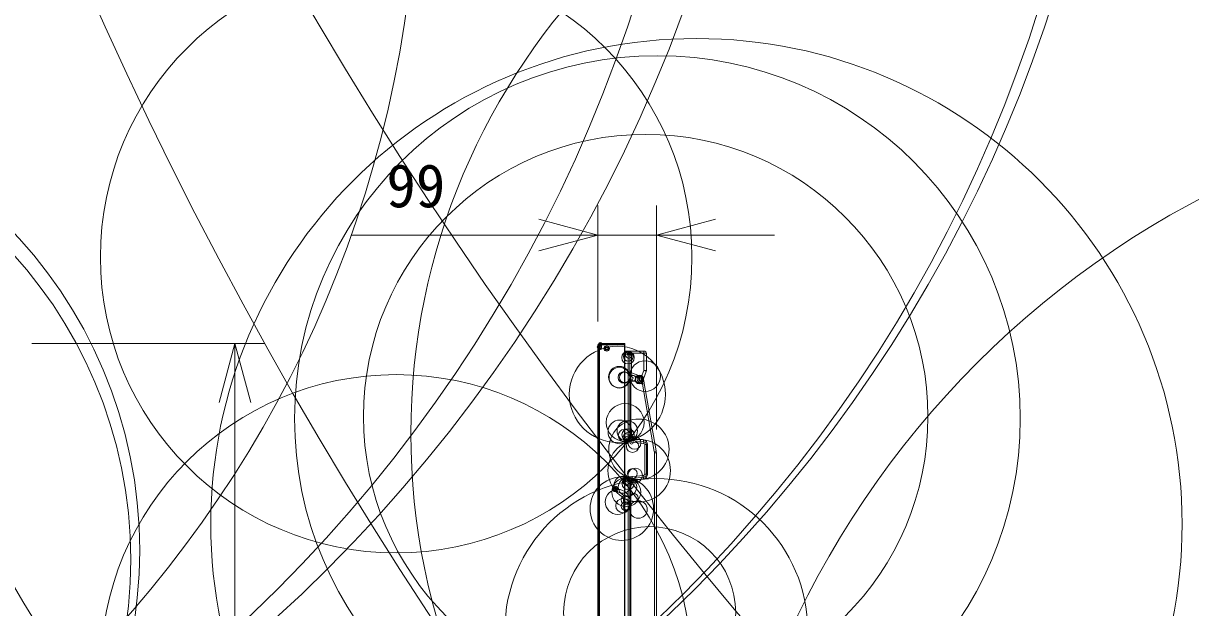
# Model space of a CAD drawing. Units: millimetres, scale not verified. Extents: x -5438 to 5965, y -11394 to 318.
# Drawn here: x 7.83 to 57.25, y 21.52 to 46.27 of the extents above; entities that cross this region are included whole.
import ezdxf
from ezdxf.enums import TextEntityAlignment as Align

# ---------------------------------------------------------------- set-up
doc = ezdxf.new("R2010")
doc.units = ezdxf.units.MM
doc.header["$LTSCALE"] = 0.125
for name, color, linetype, lineweight in [('0-0_0', 7, 'Continuous', 18), ('0-5_SUNPO', 3, 'Continuous', 18), ('0-6_GAIKEI', 1, 'Continuous', 18)]:
    doc.layers.add(name, color=color, linetype=linetype, lineweight=lineweight)
doc.styles.add('ＭＳ ゴシック', font='')
doc.styles.get('ＭＳ ゴシック').set_extended_font_data('MS Gothic')

# ---------------------------------------------------------------- blocks, each defined once
blk = doc.blocks.new('_Open30')
at = {"layer": '0-0_0'}
blk.add_line((0, 0), (-1, 0), dxfattribs=at)
blk.add_lwpolyline([(-1, 0.26795), (0, 0), (-1, -0.26795)], dxfattribs=at)
blk = doc.blocks.new('D2')
at = {"layer": '0-5_SUNPO'}
for p, q in [((225.6551, 347.1399), (225.6551, 352.0522)), ((228.1276, 342.5732), (228.1276, 352.0522)), ((223.1551, 350.8022), (215.2384, 350.8022)), ((228.1276, 350.8022), (225.6551, 350.8022)), ((230.6276, 350.8022), (233.1276, 350.8022))]:
    blk.add_line(p, q, dxfattribs=at)
at = {"layer": '0-5_SUNPO', "xscale": 2.5, "yscale": 2.5}
blk.add_blockref('_Open30', (225.6551, 350.8022), dxfattribs=at)
at = {"layer": '0-5_SUNPO', "xscale": 2.5, "yscale": 2.5, "rotation": 180}
blk.add_blockref('_Open30', (228.1276, 350.8022), dxfattribs=at)
at = {"layer": '0-5_SUNPO', "color": 7, "style": 'ＭＳ ゴシック'}
blk.add_text('99', height=1.833, dxfattribs=at).set_placement((216.6967, 351.4272), align=Align.BOTTOM_LEFT)
blk = doc.blocks.new('D3')
at = {"layer": '0-5_SUNPO'}
for p, q in [((201.6808, 346.2052), (211.5327, 346.2052)), ((210.2827, 320.1052), (210.2827, 343.7052)), ((187.8033, 317.6052), (211.5327, 317.6052))]:
    blk.add_line(p, q, dxfattribs=at)
at = {"layer": '0-5_SUNPO', "xscale": 2.5, "yscale": 2.5}
for p, rotation in [((210.2827, 346.2052), 90), ((210.2827, 317.6052), 270)]:
    blk.add_blockref('_Open30', p, dxfattribs=dict(at, rotation=rotation))
at = {"layer": '0-5_SUNPO', "color": 7, "style": 'ＭＳ ゴシック'}
blk.add_text('1134', height=1.833, rotation=90, dxfattribs=at).set_placement((209.6577, 329.4052), align=Align.BOTTOM_LEFT)

msp = doc.modelspace()

# ---------------------------------------------------------------- linework, layer by layer
at = {"layer": '0-6_GAIKEI', "color": 7}
for p, q in [((32.1575, 5.4559), (32.1575, 32.6427)), ((32.1648, 32.6604), (32.1657, 32.6612)), ((32.1648, 32.6553), (32.1648, 32.6554)), ((32.2001, 32.6957), (32.1657, 32.6612)), ((33.28, 32.703), (32.2178, 32.703)), ((33.28, 32.6499), (33.28, 32.698)), ((33.2925, 32.6905), (33.2925, 32.6479)), ((33.2925, 32.3805), (34.135, 32.3805)), ((34.21, 32.3055), (34.21, 31.571)), ((34.2024, 31.5283), (34.0885, 31.2153)), ((34.0898, 31.1608), (34.0897, 31.1609)), ((34.1196, 31.0089), (34.0975, 31.1345)), ((34.1196, 31.0089), (34.6224, 28.1578)), ((34.63, 28.0709), (34.63, 17.6851))]:
    msp.add_line(p, q, dxfattribs=at)
at = {"layer": '0-6_GAIKEI'}
for p, q in [((32.1648, 32.6554), (32.1997, 32.6903)), ((32.1997, 32.6484), (32.1648, 32.6483)), ((32.1648, 32.6483), (32.1648, 32.6483)), ((32.1648, 5.4503), (32.1648, 32.6483)), ((32.1657, 32.6612), (32.1707, 32.6612)), ((32.2001, 32.648), (32.1997, 32.6484)), ((32.2001, 5.4506), (32.2001, 32.648)), ((32.2176, 32.6958), (32.2121, 32.6903)), ((32.2121, 32.6608), (32.2176, 32.6552)), ((32.2178, 32.698), (33.28, 32.698)), ((32.2178, 32.698), (32.2178, 32.6958)), ((33.28, 32.6958), (32.2178, 32.6958)), ((32.2178, 32.6552), (33.28, 32.6552)), ((32.2178, 32.6552), (32.2178, 5.4433)), ((33.28, 32.6499), (32.2178, 32.6499)), ((33.28, 5.4005), (33.28, 32.6499)), ((33.2925, 5.4507), (33.2925, 32.6479)), ((33.2925, 32.3784), (33.4378, 32.3632)), ((33.4378, 32.2388), (33.2925, 32.2541)), ((33.4378, 28.6129), (33.4378, 32.2388)), ((33.505, 32.2388), (33.4378, 32.2388)), ((33.505, 32.2886), (33.505, 28.6784)), ((33.5721, 32.2886), (33.505, 32.2886)), ((34.21, 32.3055), (33.5712, 32.3055)), ((34.098, 31.571), (34.098, 32.3055)), ((33.505, 31.1638), (33.5543, 31.1638)), ((33.5543, 31.3987), (34.0171, 31.2302)), ((33.5543, 31.1638), (33.5543, 28.6784)), ((34.0393, 30.9872), (33.5543, 31.1638)), ((33.5721, 31.4692), (34.0038, 31.312)), ((34.0038, 31.312), (34.098, 31.571)), ((34.21, 31.571), (34.098, 31.571)), ((34.542, 28.1361), (34.0393, 30.9872)), ((33.5045, 28.6785), (33.505, 28.6784)), ((33.5543, 28.6784), (33.505, 28.6784)), ((33.5543, 28.6784), (34.0802, 28.6231)), ((34.0902, 28.474), (33.2925, 28.5578)), ((33.5712, 28.6039), (34.098, 28.5485)), ((33.5712, 28.6039), (33.5721, 28.6038)), ((34.098, 28.5485), (34.0902, 28.474)), ((34.2593, 28.4242), (34.135, 28.4242)), ((34.21, 28.4242), (34.21, 27.1743)), ((34.2593, 28.4242), (34.2593, 27.1743)), ((34.5477, 17.6846), (34.5477, 28.0709)), ((34.63, 28.0709), (34.5477, 28.0709)), ((33.2925, 27.0408), (34.0902, 27.1246)), ((33.4378, 11.1129), (33.4378, 26.9856)), ((33.505, 26.9202), (33.5045, 26.9201)), ((33.505, 26.9202), (33.505, 11.1784)), ((34.0802, 26.9754), (33.5543, 26.9202)), ((33.5721, 26.9947), (33.5712, 26.9946)), ((32.8925, 26.5955), (32.8925, 26.503)), ((33.5125, 26.0881), (33.505, 26.0881)), ((33.5125, 25.8104), (33.505, 25.8104)), ((33.5125, 26.0881), (33.5125, 25.8104))]:
    msp.add_line(p, q, dxfattribs=at)
for points in [[(33.5721, 32.2886), (33.5721, 31.4692), (33.505, 31.4692)], [(34.2593, 27.1743), (34.135, 27.1743), (34.135, 28.4242)], [(33.505, 26.9202), (33.5543, 26.9202), (33.5543, 17.6843)], [(34.0902, 27.1246), (34.098, 27.05), (33.5712, 26.9946)]]:
    msp.add_lwpolyline(points, dxfattribs=at)
for centre, radius in [((175.7035, 137.8349), 180.342), ((175.7035, 120.3349), 180.342), ((20.7377, 73.528), 69.5628), ((-24.9204, 68.8498), 64.5659), ((-24.9266, 65.8562), 61.565), ((-7.2621, 65.8509), 61.5597), ((28.9497, 65.5958), 60.8284), ((-7.2622, 65.1528), 60.8689), ((-24.9948, 53.8179), 49.5339), ((38.442, 40.2639), 35.773), ((52.4465, 28.8954), 28.2105), ((23.6137, 36.3648), 12.5246), ((36.3265, 25.0592), 20.5633), ((34.6735, 29.5333), 15.3624), ((-6.8992, 23.9456), 19.6528), ((75.8037, 4.2795), 39.0328), ((-6.9009, 23.5617), 19.2762), ((34.1805, 29.614), 11.9491), ((32.219, 32.5611), 0.089), ((32.2173, 32.58), 0.0699), ((32.1747, 32.6534), 0.0112), ((32.1732, 32.6529), 0.00961), ((32.1713, 32.6524), 0.00767), ((32.1696, 32.6523), 0.00592), ((32.168, 32.6526), 0.0043), ((32.1672, 32.6529), 0.00345), ((32.1648, 32.6483), 0.00007), ((32.2254, 32.6118), 0.0442), ((32.2231, 32.6161), 0.0393), ((32.2239, 32.6165), 0.0392), ((32.2617, 32.6833), 0.0712), ((32.2139, 32.6732), 0.023), ((32.2416, 32.6752), 0.0495), ((32.2262, 32.672), 0.0337), ((32.2175, 32.6727), 0.025), ((32.2132, 32.6774), 0.0186), ((32.2357, 32.6663), 0.0336), ((32.2329, 32.6824), 0.03), ((32.2257, 32.6732), 0.0215), ((32.2244, 32.6772), 0.0201), ((32.2201, 32.6754), 0.0155), ((32.2199, 32.6756), 0.0153), ((32.9798, 30.5541), 2.0362), ((32.53, 32.4968), 0.1125), ((32.53, 32.4968), 0.075), ((32.53, 32.4968), 0.0462), ((33.4286, 32.1089), 0.2631), ((33.4401, 32.1632), 0.2076), ((33.4645, 32.2263), 0.1399), ((33.492, 32.2675), 0.0904), ((33.5113, 32.2863), 0.0634), ((33.5252, 32.2947), 0.0472), ((33.056, 31.2882), 0.4515), ((33.0658, 31.262), 0.4412), ((34.155, 31.3283), 0.6501), ((23.6137, 18.8648), 12.5246), ((33.2599, 31.2702), 0.2469), ((33.2868, 31.2703), 0.22), ((33.6283, 31.2323), 0.1235), ((33.5753, 31.2365), 0.0703), ((33.9091, 31.1791), 0.1829), ((33.9219, 31.1834), 0.1694), ((33.9559, 31.1966), 0.133), ((33.9801, 31.2115), 0.1045), ((33.9948, 31.2265), 0.0835), ((34.0363, 31.2053), 0.0531), ((34.0896, 31.2161), 0.00132), ((33.3094, 29.364), 0.8014), ((33.0861, 28.9629), 0.5032), ((33.8918, 28.2312), 1.2785), ((33.3995, 29.007), 0.4331), ((33.2747, 28.807), 0.2585), ((33.4333, 28.8363), 0.2591), ((33.3579, 28.7312), 0.146), ((33.4423, 28.7605), 0.1828), ((33.3968, 28.6912), 0.0901), ((33.4206, 28.6613), 0.0519), ((33.4322, 28.6407), 0.0283), ((33.7058, 28.4994), 0.2705), ((33.5308, 28.647), 0.0416), ((33.5058, 28.6743), 0.00451), ((33.5047, 28.6759), 0.00259), ((33.9039, 27.3241), 1.3234), ((33.6229, 28.3514), 0.2584), ((33.5809, 28.5278), 0.077), ((33.5706, 28.5889), 0.015), ((33.6104, 27.1992), 0.2088), ((33.7354, 27.1225), 0.3082), ((34.6243, 20.5777), 6.4067), ((33.1672, 25.7104), 1.3444), ((33.357, 26.4176), 0.6122), ((33.1982, 26.7259), 0.3593), ((33.4087, 26.6344), 0.3893), ((33.4344, 26.7695), 0.2518), ((33.356, 26.8663), 0.1481), ((33.4425, 26.8409), 0.1799), ((33.4046, 26.9157), 0.0789), ((33.4218, 26.9389), 0.0499), ((33.4303, 26.954), 0.0326), ((33.4332, 26.9612), 0.0248), ((33.5489, 26.9686), 0.0664), ((33.5295, 26.9494), 0.0392), ((33.5053, 26.924), 0.00408), ((33.5741, 27.034), 0.0397), ((33.5707, 27.0126), 0.018), ((32.9946, 26.0012), 0.5279), ((32.8875, 26.5493), 0.1125), ((32.8875, 26.5493), 0.075), ((32.8925, 26.5493), 0.0462), ((33.3272, 26.0809), 0.1859), ((33.373, 26.0879), 0.1396), ((33.6777, 26.1747), 0.1769), ((33.2134, 25.8438), 0.3026), ((33.3262, 25.8182), 0.187), ((33.3708, 25.8107), 0.1418), ((33.8685, 25.6783), 0.373), ((33.5221, 26.1388), 0.0173), ((33.5214, 25.7598), 0.0165), ((34.3469, 21.3094), 3.6429)]:
    msp.add_circle(centre, radius, dxfattribs=at)
at = {"layer": '0-6_GAIKEI', "color": 7}
for centre, radius, start, end in [((32.1825, 32.6427), 0.025, 135, 180), ((32.2178, 32.678), 0.025, 90, 135), ((33.28, 32.6905), 0.0125, 0, 90), ((33.28, 32.6855), 0.0125, 0, 90), ((34.135, 32.3055), 0.075, 0, 90), ((33.9744, 31.1128), 0.125, 10, 70), ((34.159, 31.1897), 0.075, 160, 196.02477), ((34.1583, 31.1895), 0.0743, 196.15276, 202.11695), ((34.085, 31.571), 0.125, 340, 0), ((34.13, 28.0709), 0.5, 0, 10)]:
    msp.add_arc(centre, radius, start, end, dxfattribs=at)
at = {"layer": '0-6_GAIKEI'}
for centre, radius, start, end in [((32.1825, 32.6377), 0.025, 135.04095, 180), ((32.2178, 32.673), 0.025, 90.59597, 134.98872), ((32.2178, 32.673), 0.025, 90, 90.58469), ((32.2178, 32.6783), 0.0175, 90, 90.58469), ((32.2178, 32.6727), 0.0175, 269.41531, 270), ((33.43, 32.2886), 0.075, 0, 84), ((33.4221, 32.2886), 0.15, 0, 6.49483), ((33.58, 31.4692), 0.075, 180, 250), ((33.58, 28.6784), 0.075, 180, 264), ((34.0593, 28.4242), 0.2, 0, 84), ((34.085, 28.4242), 0.05, 0, 84), ((34.085, 28.4242), 0.125, 0, 84), ((34.1727, 28.0709), 0.375, 0, 10), ((33.58, 26.9202), 0.075, 96, 180), ((34.0593, 27.1743), 0.2, 276, 0), ((34.085, 27.1743), 0.05, 276, 0), ((34.085, 27.1743), 0.125, 276, 0)]:
    msp.add_arc(centre, radius, start, end, dxfattribs=at)
for centre, major_axis, ratio, start_param, end_param in [((32.1825, 32.6377), (0.025, 0), 0.6, 2.3569092, 3.1415927), ((32.2121, 32.6779), (0.0124, -0.0124), 0.57735, 2.0943951, 3.1415927), ((32.2121, 32.6484), (0.0124, 0.0124), 0.57735, 1.0471976, 2.0943951), ((32.2176, 32.6905), (0.00008, -0.0075), 0.010204, 2.3561424, 3.1415927), ((32.2176, 32.6499), (-0.00008, -0.0075), 0.010204, 3.9270429, 4.7124931), ((32.2178, 32.6674), (0.025, 0), 0.7, 4.7021842, 4.712389), ((34.7035, 32.3055), (-1.4272, 0.075), 0.000288, 0.150321, 0.4864829), ((33.4456, 32.4377), (-0.0078, -0.0746), 0.091213, 6.2831853, 6.7744416), ((33.43, 32.2383), (0.0078, 0.1249), 0.062267, 4.7206874, 6.2805573), ((33.579, 32.3055), (-0.0745, -0.0085), 0.011888, 4.8164342, 6.2831853), ((34.0902, 32.3055), (0, -0.075), 0.104528, 1.5707963, 3.1415927), ((33.4816, 31.2857), (-0.0249, -0.0019), 0.002647, 2.7783785, 2.9730944), ((33.58, 31.1233), (-0.0265, 0.2755), 0.079213, 6.2454323, 7.6989824), ((33.58, 31.4692), (-0.0257, -0.0705), 0.098287, 4.7481474, 6.2831853), ((34.0116, 31.312), (-0.0257, -0.0705), 0.098287, 4.7481474, 6.2831853), ((33.9931, 31.3188), (-0.1175, 0.0428), 0.021555, 1.6691796, 1.8381251), ((34.0428, 31.3007), (-0.0257, -0.0705), 0.264315, 4.7470444, 6.2831853), ((33.9994, 30.9706), (0.016, 0.26), 0.149078, 4.785565, 6.2391151), ((34.085, 31.571), (-0.1175, 0.0428), 0.035925, 3.1415927, 4.6140057), ((33.9965, 30.9872), (0.1231, 0.0217), 0.063077, 5.0559308, 6.2831853), ((33.579, 28.6785), (0.0078, 0.0746), 0.993512, 1.6748416, 3.1266499), ((33.58, 28.6784), (0.0078, 0.0746), 0.340364, 1.6065548, 3.1415927), ((34.7035, 28.4095), (-1.4272, 0.1508), 0.052258, 5.8022404, 6.1384023), ((34.6957, 28.4095), (-1.4271, 0.1517), 0.104516, 5.8023317, 6.1109899), ((33.4456, 28.6129), (-0.0069, 0.0747), 0.104093, 1.5612098, 2.0524661), ((33.579, 28.6785), (0.0078, 0.0746), 0.993512, 3.1266499, 3.1415927), ((34.1059, 28.6231), (0.0078, 0.0746), 0.340364, 1.6065548, 3.1415927), ((34.4993, 28.1361), (-0.1231, -0.0217), 0.063077, 1.9143382, 3.1415927), ((34.7035, 27.1891), (1.4272, 0.1508), 0.052258, 3.2863756, 3.6225375), ((34.6957, 27.1891), (1.4271, 0.1517), 0.104516, 3.3137881, 3.6224463), ((33.4456, 26.9856), (0.0069, 0.0747), 0.104093, 1.0891266, 1.5803829), ((33.579, 26.9201), (-0.0078, 0.0746), 0.993512, 0.0134662, 1.4667511), ((33.58, 26.9202), (-0.0078, 0.0746), 0.340364, 0, 1.5350379), ((33.579, 26.9201), (-0.0078, 0.0746), 0.993512, 0, 0.0134662), ((34.1059, 26.9754), (-0.0078, 0.0746), 0.340364, 0, 1.5350379)]:
    msp.add_ellipse(centre, major_axis=major_axis, ratio=ratio, start_param=start_param, end_param=end_param, dxfattribs=at)
at = {"layer": '0-6_GAIKEI', "color": 7}
for centre, ratio in [((33.28, 32.6855), 0.824264), ((33.28, 32.6479), 0.589949), ((33.28, 32.6479), 0.165685)]:
    msp.add_ellipse(centre, major_axis=(0.0125, 0), ratio=ratio, start_param=6.2831853, end_param=7.8539816, dxfattribs=at)

# ---------------------------------------------------------------- block references
at = {"layer": '0-5_SUNPO'}
for name in ['D2', 'D3']:
    msp.add_blockref(name, (-193.4976, -313.5022), dxfattribs=at)

doc.saveas('drawing.dxf')
